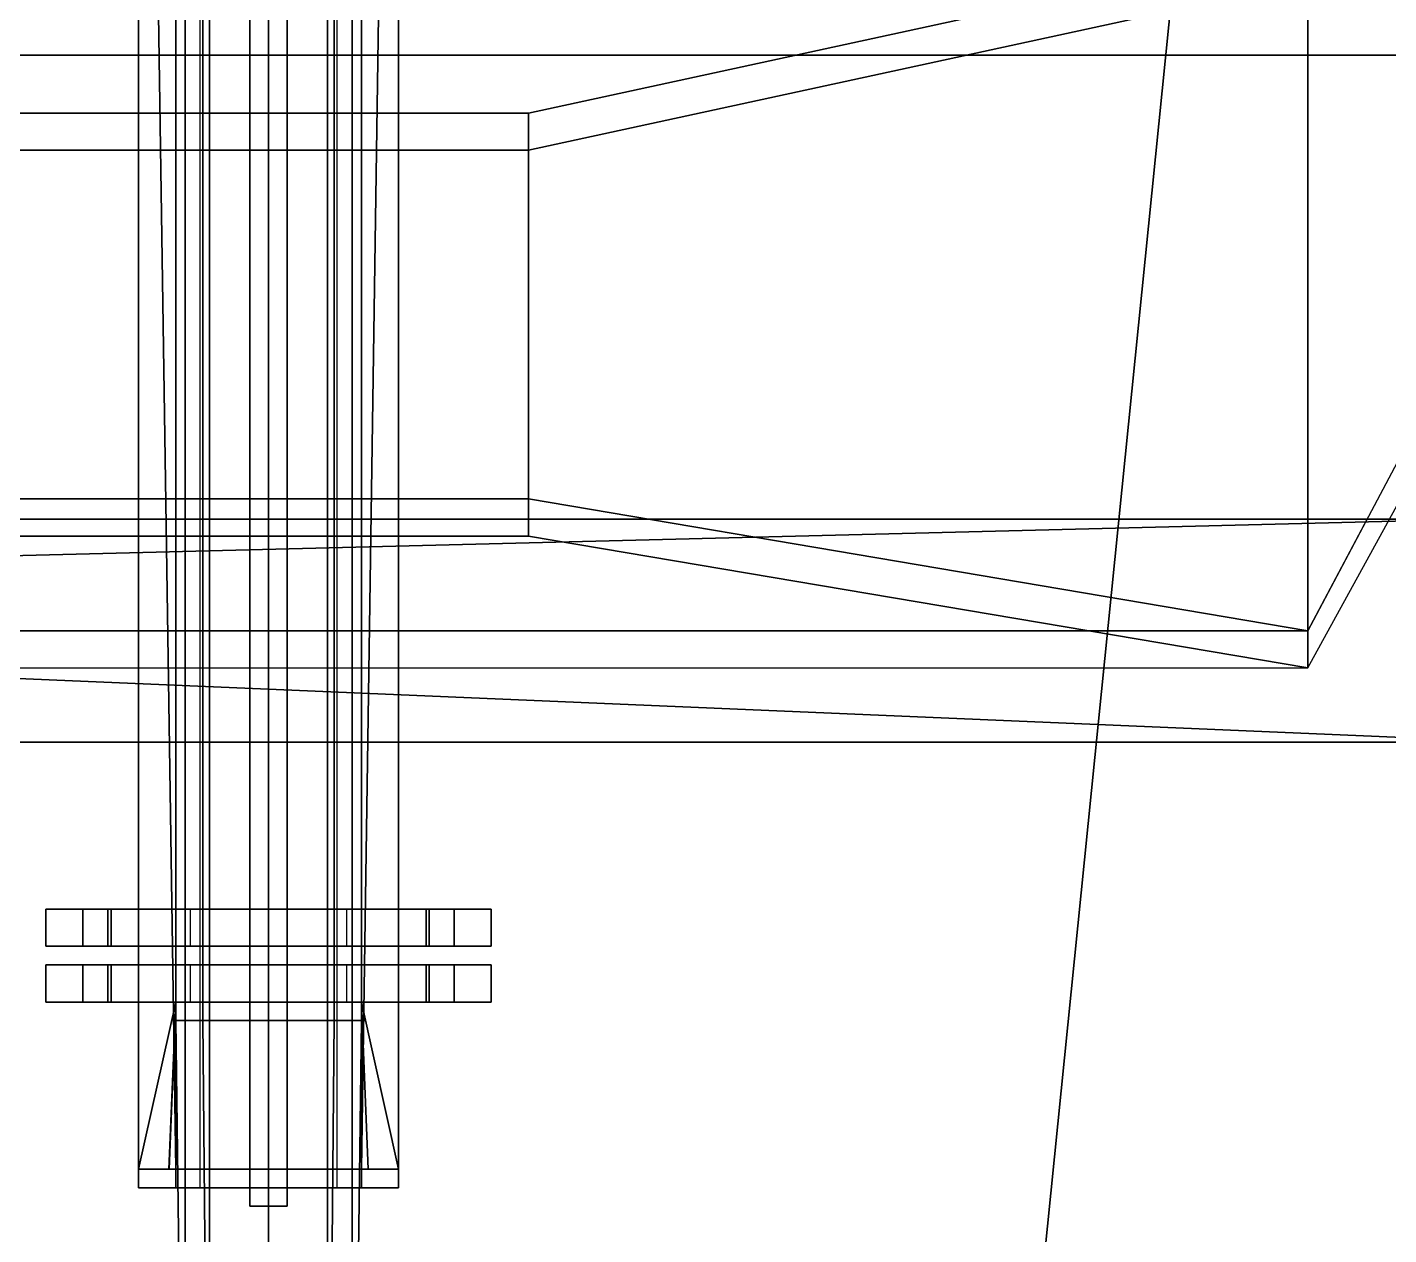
# Model space of a CAD drawing. Header units: millimetres. Extents: x -1.04 to 1.04, y -2.16 to 5.95.
# Drawn here: x -0.13 to 0.604, y -1.055 to -0.405 of the extents above; entities that cross this region are included whole.
import ezdxf

# ---------------------------------------------------------------- set-up
doc = ezdxf.new("R2010")
doc.units = ezdxf.units.MM
for name, color, linetype in [('gun', 1, 'Continuous'), ('sleeve', 5, 'Continuous'), ('superstructure', 2, 'Continuous')]:
    doc.layers.add(name, color=color, linetype=linetype)

msp = doc.modelspace()

# ---------------------------------------------------------------- linework, layer by layer
for points in [[(0.65, 1.23, 0.25), (0.34, -1.84, 0.25), (-0.34, -1.84, 0.25), (-0.65, 1.23, 0.25)], [(0.65, 1.23, 0.25), (0.65, -1.84, 0.25), (0.34, -1.84, 0.25), (0.65, 1.23, 0.25)], [(0.64, -0.42, 0.39), (0.64, 0.67, 0.39), (-0.64, 0.67, 0.39), (-0.64, -0.42, 0.39)], [(0.78, -0.42, 1.3), (0.65, -0.42, 0.92), (-0.65, -0.42, 0.92), (-0.78, -0.42, 1.3)], [(0.65, -0.67, 1.3), (0.78, -0.42, 1.3), (-0.78, -0.42, 1.3), (-0.65, -0.67, 1.3)], [(0.65, -0.42, 0.92), (0.64, -0.42, 0.39), (-0.64, -0.42, 0.39), (-0.65, -0.42, 0.92)], [(-0.19, -0.69087, 1.26), (0.65, -0.67, 1.3), (-0.65, -0.67, 1.3), (-0.62, -0.69087, 1.26)], [(0.67, -0.79, 1.07), (0.65, -0.67, 1.3), (-0.19, -0.69087, 1.26), (-0.19, -0.75348, 1.14)], [(0.67, -0.79, 1.07), (-0.19, -0.75348, 1.14), (-0.62, -0.75348, 1.14), (-0.67, -0.79, 1.07)], [(0.65, -1.186, 0.92), (0.67, -0.79, 1.07), (-0.67, -0.79, 1.07), (-0.65, -1.186, 0.92)]]:
    msp.add_3dface(points)
at = {"layer": 'gun'}
for points in [[(-0.05, -0.09, 1.57), (-0.03536, -0.09, 1.53464), (-0.03536, -0.94, 1.53464), (-0.05, -0.94, 1.57)], [(-0.03536, -0.09, 1.60536), (-0.05, -0.09, 1.57), (-0.05, -0.94, 1.57), (-0.03536, -0.94, 1.60536)], [(-0.03536, -0.09, 1.53464), (0, -0.09, 1.52), (0, -0.94, 1.52), (-0.03536, -0.94, 1.53464)], [(0, -0.09, 1.62), (-0.03536, -0.09, 1.60536), (-0.03536, -0.94, 1.60536), (0, -0.94, 1.62)], [(-0.01, -0.09, 1.68), (0, -0.09, 1.67), (0, -1.04, 1.67), (-0.01, -1.04, 1.68)], [(0, -0.09, 1.69), (-0.01, -0.09, 1.68), (-0.01, -1.04, 1.68), (0, -1.04, 1.69)], [(0, -0.09, 1.52), (0.03536, -0.09, 1.53464), (0.03536, -0.94, 1.53464), (0, -0.94, 1.52)], [(0, -0.09, 1.67), (0.01, -0.09, 1.68), (0.01, -1.04, 1.68), (0, -1.04, 1.67)], [(0.01, -0.09, 1.68), (0, -0.09, 1.69), (0, -1.04, 1.69), (0.01, -1.04, 1.68)], [(0.03536, -0.09, 1.60536), (0, -0.09, 1.62), (0, -0.94, 1.62), (0.03536, -0.94, 1.60536)], [(0.03536, -0.09, 1.53464), (0.05, -0.09, 1.57), (0.05, -0.94, 1.57), (0.03536, -0.94, 1.53464)], [(0.05, -0.09, 1.57), (0.03536, -0.09, 1.60536), (0.03536, -0.94, 1.60536), (0.05, -0.94, 1.57)], [(-0.02828, -1.72, 1.54172), (-0.04, -1.72, 1.57), (-0.05, -0.94, 1.57), (-0.03536, -0.94, 1.53464)], [(-0.04, -1.72, 1.57), (-0.02828, -1.72, 1.59828), (-0.03536, -0.94, 1.60536), (-0.05, -0.94, 1.57)], [(0, -1.72, 1.53), (-0.02828, -1.72, 1.54172), (-0.03536, -0.94, 1.53464), (0, -0.94, 1.52)], [(-0.02828, -1.72, 1.59828), (0, -1.72, 1.61), (0, -0.94, 1.62), (-0.03536, -0.94, 1.60536)], [(0.02828, -1.72, 1.54172), (0, -1.72, 1.53), (0, -0.94, 1.52), (0.03536, -0.94, 1.53464)], [(0, -1.72, 1.61), (0.02828, -1.72, 1.59828), (0.03536, -0.94, 1.60536), (0, -0.94, 1.62)], [(0.04, -1.72, 1.57), (0.02828, -1.72, 1.54172), (0.03536, -0.94, 1.53464), (0.05, -0.94, 1.57)], [(0.02828, -1.72, 1.59828), (0.04, -1.72, 1.57), (0.05, -0.94, 1.57), (0.03536, -0.94, 1.60536)]]:
    msp.add_3dface(points, dxfattribs=at)
at = {"layer": 'sleeve'}
for points in [[(-0.03182, -0.13, 1.71182), (-0.045, -0.13, 1.68), (-0.045, -1.31, 1.68), (-0.03182, -1.31, 1.71182)], [(-0.045, -0.13, 1.68), (-0.03182, -0.13, 1.64818), (-0.03182, -1.31, 1.64818), (-0.045, -1.31, 1.68)], [(-0.03182, -0.13, 1.64818), (0, -0.13, 1.635), (0, -1.31, 1.635), (-0.03182, -1.31, 1.64818)], [(0, -0.13, 1.725), (-0.03182, -0.13, 1.71182), (-0.03182, -1.31, 1.71182), (0, -1.31, 1.725)], [(0, -0.13, 1.635), (0.03182, -0.13, 1.64818), (0.03182, -1.31, 1.64818), (0, -1.31, 1.635)], [(0.03182, -0.13, 1.71182), (0, -0.13, 1.725), (0, -1.31, 1.725), (0.03182, -1.31, 1.71182)], [(0.045, -0.13, 1.68), (0.03182, -0.13, 1.71182), (0.03182, -1.31, 1.71182), (0.045, -1.31, 1.68)], [(0.03182, -0.13, 1.64818), (0.045, -0.13, 1.68), (0.045, -1.31, 1.68), (0.03182, -1.31, 1.64818)], [(-0.07, -0.14, 1.52), (-0.05, -0.14, 1.4834), (-0.05, -0.93, 1.4834), (-0.07, -1.02, 1.52)], [(-0.07, -0.14, 1.62), (-0.07, -0.35, 1.6), (-0.07, -1.03, 1.6), (-0.07, -1.03, 1.62)], [(-0.05, -0.14, 1.6566), (-0.07, -0.14, 1.62), (-0.07, -1.03, 1.62), (-0.05, -1.03, 1.6566)], [(-0.05, -0.14, 1.52), (-0.06, -0.14, 1.52), (-0.06, -0.35, 1.52), (-0.05, -1.02, 1.52)], [(0, -0.14, 1.5), (-0.05, -0.14, 1.52), (-0.05, -1.02, 1.52), (0, -1.02, 1.5)], [(-0.05, -0.14, 1.4834), (0, -0.14, 1.47), (0, -0.93, 1.47), (-0.05, -0.93, 1.4834)], [(-0.03678, -0.14, 1.66015), (-0.05, -0.14, 1.6566), (-0.05, -1.03, 1.6566), (-0.03678, -1.03, 1.66015)], [(0.05, -0.14, 1.52), (0, -0.14, 1.5), (0, -1.02, 1.5), (0.05, -1.02, 1.52)], [(0, -0.14, 1.47), (0.05, -0.14, 1.4834), (0.05, -0.93, 1.4834), (0, -0.93, 1.47)], [(0.05, -0.14, 1.6566), (0.03678, -0.14, 1.66015), (0.03678, -1.03, 1.66015), (0.05, -1.03, 1.6566)], [(0.06, -0.14, 1.52), (0.05, -0.14, 1.52), (0.05, -1.02, 1.52), (0.06, -0.35, 1.52)], [(0.05, -0.14, 1.4834), (0.07, -0.14, 1.52), (0.07, -1.02, 1.52), (0.05, -0.93, 1.4834)], [(0.07, -0.14, 1.62), (0.05, -0.14, 1.6566), (0.05, -1.03, 1.6566), (0.07, -1.03, 1.62)], [(0.07, -0.35, 1.6), (0.07, -0.14, 1.62), (0.07, -1.03, 1.62), (0.07, -1.03, 1.6)], [(-0.06, -0.35, 1.52), (-0.07, -0.35, 1.52), (-0.07, -1.02, 1.52), (-0.05, -1.02, 1.52)], [(0.07, -0.35, 1.52), (0.06, -0.35, 1.52), (0.05, -1.02, 1.52), (0.07, -1.02, 1.52)], [(-0.12, -0.88, 1.57), (-0.08485, -0.88, 1.48515), (-0.08485, -0.9, 1.48515), (-0.12, -0.9, 1.57)], [(-0.1, -0.88, 1.57), (-0.0866, -0.88, 1.52), (-0.08485, -0.88, 1.48515), (-0.12, -0.88, 1.57)], [(-0.08485, -0.88, 1.65485), (-0.12, -0.88, 1.57), (-0.12, -0.9, 1.57), (-0.08485, -0.9, 1.65485)], [(-0.0866, -0.88, 1.62), (-0.1, -0.88, 1.57), (-0.12, -0.88, 1.57), (-0.08485, -0.88, 1.65485)], [(-0.0866, -0.88, 1.52), (-0.1, -0.88, 1.57), (-0.1, -0.9, 1.57), (-0.0866, -0.9, 1.52)], [(-0.1, -0.88, 1.57), (-0.0866, -0.88, 1.62), (-0.0866, -0.9, 1.62), (-0.1, -0.9, 1.57)], [(-0.05, -0.88, 1.4834), (-0.0866, -0.88, 1.52), (-0.0866, -0.9, 1.52), (-0.05, -0.9, 1.4834)], [(-0.0866, -0.88, 1.62), (-0.05, -0.88, 1.6566), (-0.05, -0.9, 1.6566), (-0.0866, -0.9, 1.62)], [(-0.08485, -0.88, 1.48515), (0, -0.88, 1.45), (0, -0.9, 1.45), (-0.08485, -0.9, 1.48515)], [(-0.05, -0.88, 1.4834), (0, -0.88, 1.47), (0, -0.88, 1.45), (-0.08485, -0.88, 1.48515)], [(-0.04195, -0.88, 1.67263), (-0.08485, -0.88, 1.65485), (-0.08485, -0.9, 1.65485), (-0.04195, -0.9, 1.67263)], [(-0.03678, -0.88, 1.66015), (-0.05, -0.88, 1.6566), (-0.08485, -0.88, 1.65485), (-0.04195, -0.88, 1.67263)], [(0, -0.88, 1.45), (0.08485, -0.88, 1.48515), (0.08485, -0.9, 1.48515), (0, -0.9, 1.45)], [(0, -0.88, 1.47), (0.05, -0.88, 1.4834), (0.08485, -0.88, 1.48515), (0, -0.88, 1.45)], [(0.05, -0.88, 1.6566), (0.03678, -0.88, 1.66015), (0.04195, -0.88, 1.67263), (0.08485, -0.88, 1.65485)], [(0.08485, -0.88, 1.65485), (0.04195, -0.88, 1.67263), (0.04195, -0.9, 1.67263), (0.08485, -0.9, 1.65485)], [(0.0866, -0.88, 1.52), (0.05, -0.88, 1.4834), (0.05, -0.9, 1.4834), (0.0866, -0.9, 1.52)], [(0.05, -0.88, 1.4834), (0.0866, -0.88, 1.52), (0.08485, -0.88, 1.48515)], [(0.05, -0.88, 1.6566), (0.0866, -0.88, 1.62), (0.0866, -0.9, 1.62), (0.05, -0.9, 1.6566)], [(0.0866, -0.88, 1.62), (0.05, -0.88, 1.6566), (0.05, -0.88, 1.6566), (0.08485, -0.88, 1.65485)], [(0.08485, -0.88, 1.48515), (0.12, -0.88, 1.57), (0.12, -0.9, 1.57), (0.08485, -0.9, 1.48515)], [(0.0866, -0.88, 1.52), (0.1, -0.88, 1.57), (0.12, -0.88, 1.57), (0.08485, -0.88, 1.48515)], [(0.12, -0.88, 1.57), (0.08485, -0.88, 1.65485), (0.08485, -0.9, 1.65485), (0.12, -0.9, 1.57)], [(0.1, -0.88, 1.57), (0.0866, -0.88, 1.62), (0.08485, -0.88, 1.65485), (0.12, -0.88, 1.57)], [(0.1, -0.88, 1.57), (0.0866, -0.88, 1.52), (0.0866, -0.9, 1.52), (0.1, -0.9, 1.57)], [(0.0866, -0.88, 1.62), (0.1, -0.88, 1.57), (0.1, -0.9, 1.57), (0.0866, -0.9, 1.62)], [(-0.12, -0.9, 1.57), (-0.08485, -0.9, 1.48515), (-0.0866, -0.9, 1.52), (-0.1, -0.9, 1.57)], [(-0.08485, -0.9, 1.65485), (-0.12, -0.9, 1.57), (-0.1, -0.9, 1.57), (-0.0866, -0.9, 1.62)], [(-0.08485, -0.9, 1.48515), (-0.08485, -0.9, 1.48515), (-0.05, -0.9, 1.4834), (-0.0866, -0.9, 1.52)], [(-0.08485, -0.9, 1.65485), (-0.08485, -0.9, 1.65485), (-0.0866, -0.9, 1.62), (-0.05, -0.9, 1.6566)], [(-0.08485, -0.9, 1.48515), (0, -0.9, 1.45), (0, -0.9, 1.47), (-0.05, -0.9, 1.4834)], [(-0.04195, -0.9, 1.67263), (-0.08485, -0.9, 1.65485), (-0.05, -0.9, 1.6566), (-0.03678, -0.9, 1.66015)], [(-0.05, -0.9, 1.4834), (0, -0.9, 1.47), (0, -0.9, 1.47), (0.05, -0.9, 1.4834)], [(0, -0.9, 1.45), (0.08485, -0.9, 1.48515), (0.05, -0.9, 1.4834), (0, -0.9, 1.47)], [(0.08485, -0.9, 1.65485), (0.04195, -0.9, 1.67263), (0.03678, -0.9, 1.66015), (0.05, -0.9, 1.6566)], [(0.08485, -0.9, 1.48515), (0.08485, -0.9, 1.48515), (0.0866, -0.9, 1.52), (0.05, -0.9, 1.4834)], [(0.08485, -0.9, 1.65485), (0.05, -0.9, 1.6566), (0.05, -0.9, 1.6566), (0.0866, -0.9, 1.62)], [(0.08485, -0.9, 1.48515), (0.12, -0.9, 1.57), (0.1, -0.9, 1.57), (0.0866, -0.9, 1.52)], [(0.12, -0.9, 1.57), (0.08485, -0.9, 1.65485), (0.0866, -0.9, 1.62), (0.1, -0.9, 1.57)], [(-0.1, -0.91, 1.57), (-0.0866, -0.91, 1.52), (-0.08485, -0.91, 1.48515), (-0.12, -0.91, 1.57)], [(-0.12, -0.91, 1.57), (-0.08485, -0.91, 1.48515), (-0.08485, -0.93, 1.48515), (-0.12, -0.93, 1.57)], [(-0.0866, -0.91, 1.62), (-0.1, -0.91, 1.57), (-0.12, -0.91, 1.57), (-0.08485, -0.91, 1.65485)], [(-0.08485, -0.91, 1.65485), (-0.12, -0.91, 1.57), (-0.12, -0.93, 1.57), (-0.08485, -0.93, 1.65485)], [(-0.0866, -0.91, 1.52), (-0.1, -0.91, 1.57), (-0.1, -0.93, 1.57), (-0.0866, -0.93, 1.52)], [(-0.1, -0.91, 1.57), (-0.0866, -0.91, 1.62), (-0.0866, -0.93, 1.62), (-0.1, -0.93, 1.57)], [(-0.05, -0.91, 1.4834), (-0.0866, -0.91, 1.52), (-0.0866, -0.93, 1.52), (-0.05, -0.93, 1.4834)], [(-0.0866, -0.91, 1.62), (-0.05, -0.91, 1.6566), (-0.05, -0.93, 1.6566), (-0.0866, -0.93, 1.62)], [(-0.05, -0.91, 1.4834), (0, -0.91, 1.47), (0, -0.91, 1.45), (-0.08485, -0.91, 1.48515)], [(-0.08485, -0.91, 1.48515), (0, -0.91, 1.45), (0, -0.93, 1.45), (-0.08485, -0.93, 1.48515)], [(-0.03678, -0.91, 1.66015), (-0.05, -0.91, 1.6566), (-0.08485, -0.91, 1.65485), (-0.04195, -0.91, 1.67263)], [(-0.04195, -0.91, 1.67263), (-0.08485, -0.91, 1.65485), (-0.08485, -0.93, 1.65485), (-0.04195, -0.93, 1.67263)], [(0, -0.91, 1.47), (0.05, -0.91, 1.4834), (0.08485, -0.91, 1.48515), (0, -0.91, 1.45)], [(0, -0.91, 1.45), (0.08485, -0.91, 1.48515), (0.08485, -0.93, 1.48515), (0, -0.93, 1.45)], [(0.05, -0.91, 1.6566), (0.03678, -0.91, 1.66015), (0.04195, -0.91, 1.67263), (0.08485, -0.91, 1.65485)], [(0.08485, -0.91, 1.65485), (0.04195, -0.91, 1.67263), (0.04195, -0.93, 1.67263), (0.08485, -0.93, 1.65485)], [(0.05, -0.91, 1.4834), (0.0866, -0.91, 1.52), (0.08485, -0.91, 1.48515)], [(0.0866, -0.91, 1.52), (0.05, -0.91, 1.4834), (0.05, -0.93, 1.4834), (0.0866, -0.93, 1.52)], [(0.0866, -0.91, 1.62), (0.05, -0.91, 1.6566), (0.05, -0.91, 1.6566), (0.08485, -0.91, 1.65485)], [(0.05, -0.91, 1.6566), (0.0866, -0.91, 1.62), (0.0866, -0.93, 1.62), (0.05, -0.93, 1.6566)], [(0.0866, -0.91, 1.52), (0.1, -0.91, 1.57), (0.12, -0.91, 1.57), (0.08485, -0.91, 1.48515)], [(0.08485, -0.91, 1.48515), (0.12, -0.91, 1.57), (0.12, -0.93, 1.57), (0.08485, -0.93, 1.48515)], [(0.1, -0.91, 1.57), (0.0866, -0.91, 1.62), (0.08485, -0.91, 1.65485), (0.12, -0.91, 1.57)], [(0.12, -0.91, 1.57), (0.08485, -0.91, 1.65485), (0.08485, -0.93, 1.65485), (0.12, -0.93, 1.57)], [(0.1, -0.91, 1.57), (0.0866, -0.91, 1.52), (0.0866, -0.93, 1.52), (0.1, -0.93, 1.57)], [(0.0866, -0.91, 1.62), (0.1, -0.91, 1.57), (0.1, -0.93, 1.57), (0.0866, -0.93, 1.62)], [(-0.12, -0.93, 1.57), (-0.08485, -0.93, 1.48515), (-0.0866, -0.93, 1.52), (-0.1, -0.93, 1.57)], [(-0.08485, -0.93, 1.65485), (-0.12, -0.93, 1.57), (-0.1, -0.93, 1.57), (-0.0866, -0.93, 1.62)], [(-0.08485, -0.93, 1.48515), (-0.08485, -0.93, 1.48515), (-0.05, -0.93, 1.4834), (-0.0866, -0.93, 1.52)], [(-0.08485, -0.93, 1.65485), (-0.08485, -0.93, 1.65485), (-0.0866, -0.93, 1.62), (-0.05, -0.93, 1.6566)], [(-0.08485, -0.93, 1.48515), (0, -0.93, 1.45), (0, -0.93, 1.47), (-0.05, -0.93, 1.4834)], [(-0.04195, -0.93, 1.67263), (-0.08485, -0.93, 1.65485), (-0.05, -0.93, 1.6566), (-0.03678, -0.93, 1.66015)], [(-0.07, -1.02, 1.52), (-0.05, -0.93, 1.4834), (-0.05361, -1.02, 1.49)], [(-0.05366, -1.02, 1.4901), (-0.05, -0.93, 1.4834), (0.05, -0.93, 1.4834), (0.05361, -1.02, 1.49)], [(-0.05, -0.93, 1.4834), (0, -0.93, 1.47), (0, -0.93, 1.47), (0.05, -0.93, 1.4834)], [(0, -0.93, 1.45), (0.08485, -0.93, 1.48515), (0.05, -0.93, 1.4834), (0, -0.93, 1.47)], [(0.08485, -0.93, 1.65485), (0.04195, -0.93, 1.67263), (0.03678, -0.93, 1.66015), (0.05, -0.93, 1.6566)], [(0.08485, -0.93, 1.48515), (0.08485, -0.93, 1.48515), (0.0866, -0.93, 1.52), (0.05, -0.93, 1.4834)], [(0.05, -0.93, 1.4834), (0.07, -1.02, 1.52), (0.05361, -1.02, 1.49)], [(0.08485, -0.93, 1.65485), (0.05, -0.93, 1.6566), (0.05, -0.93, 1.6566), (0.0866, -0.93, 1.62)], [(0.08485, -0.93, 1.48515), (0.12, -0.93, 1.57), (0.1, -0.93, 1.57), (0.0866, -0.93, 1.52)], [(0.12, -0.93, 1.57), (0.08485, -0.93, 1.65485), (0.0866, -0.93, 1.62), (0.1, -0.93, 1.57)], [(-0.07, -1.02, 1.52), (-0.05366, -1.02, 1.4901), (0, -1.02, 1.5), (-0.05, -1.02, 1.52)], [(0, -1.02, 1.5), (-0.05361, -1.02, 1.49), (0.05361, -1.02, 1.49), (0, -1.02, 1.5)], [(0.05, -1.02, 1.52), (0, -1.02, 1.5), (0.05361, -1.02, 1.49), (0.07, -1.02, 1.52)], [(-0.05, -1.03, 1.6566), (-0.07, -1.03, 1.62), (-0.05, -1.03, 1.62), (-0.03182, -1.03, 1.64818)], [(-0.07, -1.03, 1.62), (-0.07, -1.03, 1.6), (-0.06, -1.03, 1.6), (-0.05, -1.03, 1.62)], [(-0.03182, -1.03, 1.64818), (-0.05, -1.03, 1.62), (-0.05, -1.03, 1.62), (0, -1.03, 1.635)], [(-0.03678, -1.03, 1.66015), (-0.05, -1.03, 1.6566), (-0.03182, -1.03, 1.64818)], [(0.03182, -1.03, 1.64818), (0, -1.03, 1.635), (0, -1.03, 1.635), (0.05, -1.03, 1.62)], [(0.05, -1.03, 1.6566), (0.03678, -1.03, 1.66015), (0.03182, -1.03, 1.64818)], [(0.05, -1.03, 1.6566), (0.03182, -1.03, 1.64818), (0.05, -1.03, 1.62), (0.07, -1.03, 1.62)], [(0.07, -1.03, 1.62), (0.05, -1.03, 1.62), (0.06, -1.03, 1.6), (0.07, -1.03, 1.6)]]:
    msp.add_3dface(points, dxfattribs=at)
at = {"layer": 'superstructure'}
for points in [[(0.65, -0.24, 2.03), (0.82, -0.24, 1.3), (0.56, -0.73, 1.3), (0.56, -0.36, 2.03)], [(0.56, -0.38, 2.03), (0.56, -0.75, 1.3), (0.84, -0.24, 1.3), (0.67, -0.24, 2.03)], [(0.56, -0.36, 2.03), (0.14, -0.45123, 1.85), (-0.43, -0.45123, 1.85), (-0.56, -0.36, 2.03)], [(0.56, -0.36, 2.03), (0.56, -0.73, 1.3), (0.14, -0.65904, 1.44), (0.14, -0.45123, 1.85)], [(-0.56, -0.38, 2.03), (-0.43, -0.47123, 1.85), (0.14, -0.47123, 1.85), (0.56, -0.38, 2.03)], [(0.14, -0.47123, 1.85), (0.14, -0.67904, 1.44), (0.56, -0.75, 1.3), (0.56, -0.38, 2.03)], [(0.14, -0.45123, 1.85), (0.14, -0.47123, 1.85), (-0.43, -0.47123, 1.85), (-0.43, -0.45123, 1.85)], [(0.14, -0.65904, 1.44), (0.14, -0.67904, 1.44), (0.14, -0.47123, 1.85), (0.14, -0.45123, 1.85)], [(0.14, -0.65904, 1.44), (0.56, -0.73, 1.3), (-0.56, -0.73, 1.3), (-0.14, -0.65904, 1.44)], [(-0.14, -0.65904, 1.44), (-0.14, -0.67904, 1.44), (0.14, -0.67904, 1.44), (0.14, -0.65904, 1.44)], [(0.56, -0.73, 1.3), (0.59184, -0.67, 1.3), (-0.59184, -0.67, 1.3), (-0.56, -0.73, 1.3)], [(-0.14, -0.67904, 1.44), (-0.56, -0.75, 1.3), (0.56, -0.75, 1.3), (0.14, -0.67904, 1.44)]]:
    msp.add_3dface(points, dxfattribs=at)

doc.saveas('drawing.dxf')
